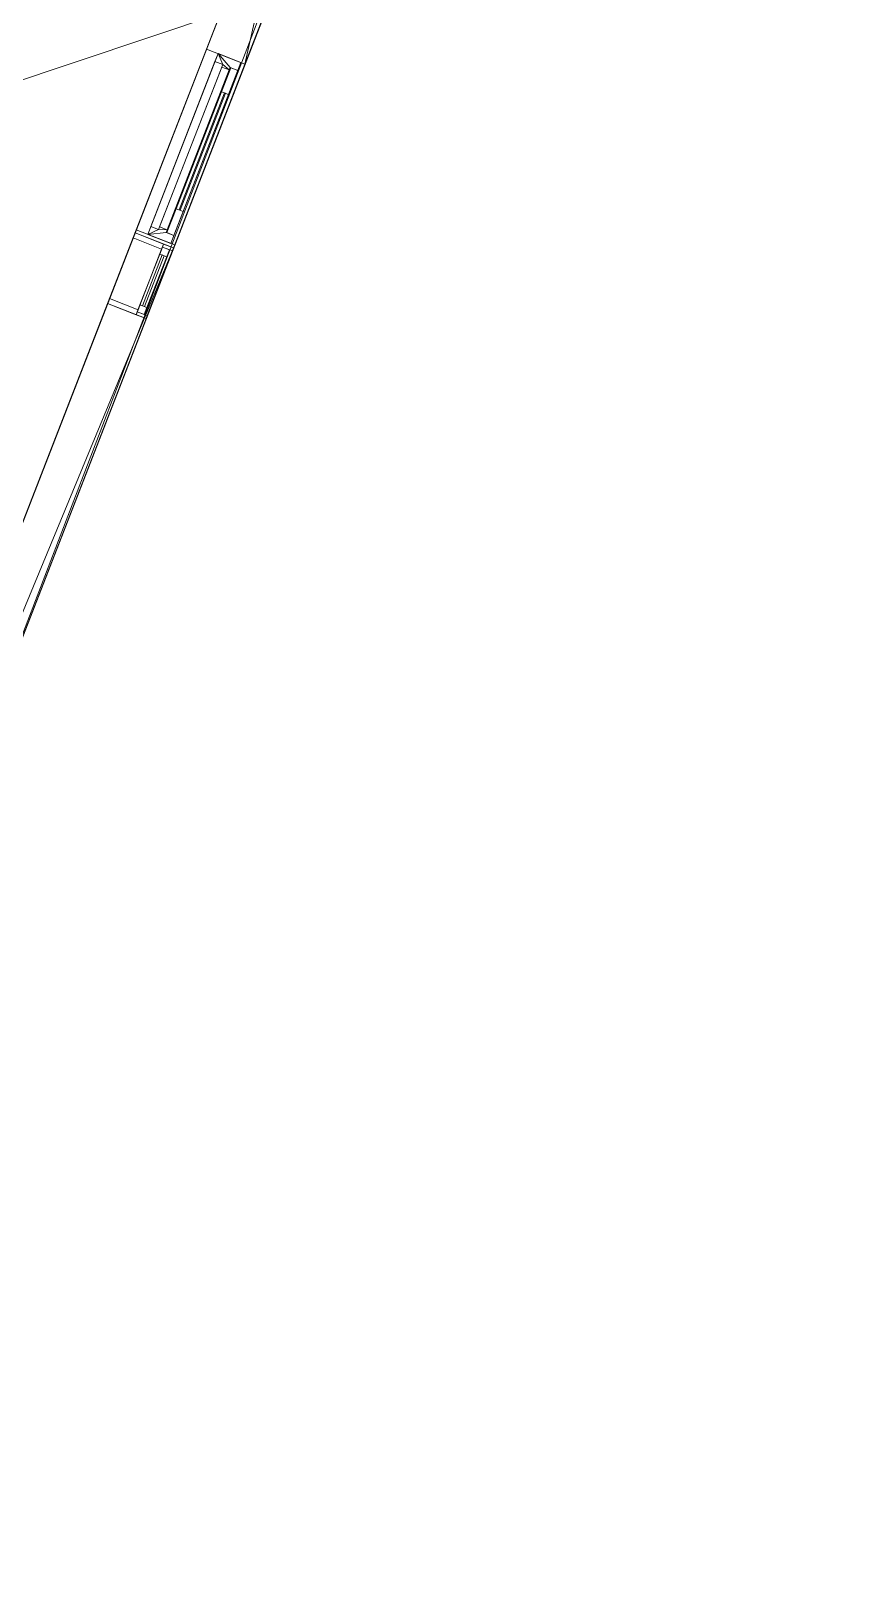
# Model space of a CAD drawing. Header units: metres. Extents: x 0.3 to 20.9, y 6.6 to 33.2.
# Drawn here: x 15.99 to 20.86, y 6.66 to 15.93 of the extents above; entities that cross this region are included whole.
import ezdxf

# ---------------------------------------------------------------- set-up
doc = ezdxf.new("R2010")
doc.units = ezdxf.units.M
for name, color, linetype, lineweight in [('A-CLNG', 13, 'Continuous', 13), ('A-DOOR', 31, 'Continuous', 13), ('A-DOOR-FRAM', 31, 'Continuous', 9), ('A-DOOR-GLAZ', 31, 'Continuous', 9), ('A-FLOR', 192, 'Continuous', 13), ('A-GLAZ', 151, 'Continuous', 13), ('A-ROOF-OTLN', 132, 'Continuous', 9), ('A-WALL', 113, 'Continuous', 13)]:
    doc.layers.add(name, color=color, linetype=linetype, lineweight=lineweight)

# ---------------------------------------------------------------- blocks, each defined once
blk = doc.blocks.new('Door-Passage-Single-One_Lite - 2100mm_1050mm-375119-3D View 1')
at = {"layer": 'A-DOOR-GLAZ', "lineweight": 50}
for p, q in [((-0.3726, -0.0812, 1.9476), (-0.3726, -0.0812, 1.1112)), ((0.3726, -0.0812, 1.9476), (0.3726, -0.0812, 1.1112))]:
    blk.add_line(p, q, dxfattribs=at)
at = {"layer": 'A-DOOR', "lineweight": 9}
mesh = blk.add_polyface(dxfattribs=at)
corners = [(-0.525, -0.059, 2.1), (0.525, -0.059, 2.1), (0.525, -0.059), (-0.525, -0.059), (-0.3726, -0.059, 1.9476), (-0.3726, -0.059, 1.1112), (0.3726, -0.059, 1.1112), (0.3726, -0.059, 1.9476)]
mesh.append_faces([[corners[k] for k in face] for face in [(0, 4, 5, 3)]], dxfattribs={"vtx0": -1, "vtx2": -1})
mesh.append_faces([[corners[k] for k in face] for face in [(7, 4, 0, 1), (6, 7, 1, 2), (2, 3, 5, 6)]], dxfattribs={"vtx1": -1, "vtx3": -1})
mesh = blk.add_polyface(dxfattribs=at)
corners = [(-0.525, -0.1034), (-0.525, -0.1034, 2.1), (-0.525, -0.059, 2.1), (-0.525, -0.059)]
mesh.append_faces([[corners[k] for k in face] for face in [(0, 1, 2, 3)]])
mesh = blk.add_polyface(dxfattribs=at)
corners = [(0.525, -0.1034), (-0.525, -0.1034), (-0.525, -0.059), (0.525, -0.059)]
mesh.append_faces([[corners[k] for k in face] for face in [(0, 1, 2, 3)]])
mesh = blk.add_polyface(dxfattribs=at)
corners = [(-0.525, -0.1034, 2.1), (0.525, -0.1034, 2.1), (0.525, -0.059, 2.1), (-0.525, -0.059, 2.1)]
mesh.append_faces([[corners[k] for k in face] for face in [(0, 1, 2, 3)]])
mesh = blk.add_polyface(dxfattribs=at)
corners = [(0.3726, -0.1034, 1.9476), (-0.3726, -0.1034, 1.9476), (-0.3726, -0.059, 1.9476), (0.3726, -0.059, 1.9476)]
mesh.append_faces([[corners[k] for k in face] for face in [(0, 1, 2, 3)]])
mesh = blk.add_polyface(dxfattribs=at)
corners = [(-0.3726, -0.1034, 1.1112), (0.3726, -0.1034, 1.1112), (0.3726, -0.059, 1.1112), (-0.3726, -0.059, 1.1112)]
mesh.append_faces([[corners[k] for k in face] for face in [(0, 1, 2, 3)]])
mesh = blk.add_polyface(dxfattribs=at)
corners = [(-0.3726, -0.1034, 1.9476), (-0.3726, -0.1034, 1.1112), (-0.3726, -0.059, 1.1112), (-0.3726, -0.059, 1.9476)]
mesh.append_faces([[corners[k] for k in face] for face in [(0, 1, 2, 3)]])
mesh = blk.add_polyface(dxfattribs=at)
corners = [(0.3726, -0.1034, 1.1112), (0.3726, -0.1034, 1.9476), (0.3726, -0.059, 1.9476), (0.3726, -0.059, 1.1112)]
mesh.append_faces([[corners[k] for k in face] for face in [(0, 1, 2, 3)]])
mesh = blk.add_polyface(dxfattribs=at)
corners = [(0.525, -0.1034, 2.1), (0.525, -0.1034), (0.525, -0.059), (0.525, -0.059, 2.1)]
mesh.append_faces([[corners[k] for k in face] for face in [(0, 1, 2, 3)]])
mesh = blk.add_polyface(dxfattribs=at)
corners = [(-0.525, -0.1034, 2.1), (-0.525, -0.1034), (0.525, -0.1034), (0.525, -0.1034, 2.1), (-0.3726, -0.1034, 1.9476), (0.3726, -0.1034, 1.9476), (0.3726, -0.1034, 1.1112), (-0.3726, -0.1034, 1.1112)]
mesh.append_faces([[corners[k] for k in face] for face in [(7, 1, 2, 6), (6, 2, 3, 5), (0, 4, 5, 3)]], dxfattribs={"vtx0": -1, "vtx2": -1})
mesh.append_faces([[corners[k] for k in face] for face in [(0, 1, 7, 4)]], dxfattribs={"vtx1": -1, "vtx3": -1})
at = {"layer": 'A-DOOR-FRAM'}
mesh = blk.add_polyface(dxfattribs=at)
corners = [(0.525, 0.0426), (0.525, 0.0426, 2.1), (-0.525, 0.0426, 2.1), (-0.525, 0.0426), (-0.5758, 0.0426), (-0.5758, 0.0426, 2.2016), (0.5758, 0.0426, 2.2016), (0.5758, 0.0426)]
mesh.append_faces([[corners[k] for k in face] for face in [(6, 1, 2, 5)]], dxfattribs={"vtx0": -1, "vtx2": -1})
mesh.append_faces([[corners[k] for k in face] for face in [(7, 0, 1, 6)]], dxfattribs={"vtx2": -1})
mesh.append_faces([[corners[k] for k in face] for face in [(2, 3, 4, 5)]], dxfattribs={"vtx3": -1})
mesh = blk.add_polyface(dxfattribs=at)
corners = [(-0.5758, -0.1034), (-0.5758, 0.0426), (-0.525, 0.0426), (-0.525, -0.0066), (-0.5091, -0.0066), (-0.5091, -0.0542), (-0.525, -0.0542), (-0.525, -0.1034)]
mesh.append_faces([[corners[k] for k in face] for face in [(5, 3, 4)]], dxfattribs={"vtx0": -1})
mesh.append_faces([[corners[k] for k in face] for face in [(3, 5, 6, 1)]], dxfattribs={"vtx0": -1, "vtx2": -1, "vtx3": -1})
mesh.append_faces([[corners[k] for k in face] for face in [(0, 1, 6, 7), (2, 3, 1)]], dxfattribs={"vtx1": -1})
mesh = blk.add_polyface(dxfattribs=at)
corners = [(-0.5758, 0.0426, 2.2016), (-0.5758, 0.0426), (-0.5758, -0.1034), (-0.5758, -0.1034, 2.2016)]
mesh.append_faces([[corners[k] for k in face] for face in [(0, 1, 2, 3)]])
mesh = blk.add_polyface(dxfattribs=at)
corners = [(-0.5758, 0.0426, 2.2016), (-0.5758, -0.1034, 2.2016), (0.5758, -0.1034, 2.2016), (0.5758, 0.0426, 2.2016)]
mesh.append_faces([[corners[k] for k in face] for face in [(0, 1, 2, 3)]])
mesh = blk.add_polyface(dxfattribs=at)
corners = [(0.525, -0.0066, 2.1), (-0.525, -0.0066, 2.1), (-0.525, 0.0426, 2.1), (0.525, 0.0426, 2.1)]
mesh.append_faces([[corners[k] for k in face] for face in [(0, 1, 2, 3)]])
mesh = blk.add_polyface(dxfattribs=at)
corners = [(-0.525, -0.0066, 2.1), (-0.525, -0.0066), (-0.525, 0.0426), (-0.525, 0.0426, 2.1)]
mesh.append_faces([[corners[k] for k in face] for face in [(0, 1, 2, 3)]])
mesh = blk.add_polyface(dxfattribs=at)
corners = [(0.525, -0.0542), (0.5091, -0.0542), (0.5091, -0.0066), (0.525, -0.0066), (0.525, 0.0426), (0.5758, 0.0426), (0.5758, -0.1034), (0.525, -0.1034)]
mesh.append_faces([[corners[k] for k in face] for face in [(0, 5, 6, 7), (5, 3, 4)]], dxfattribs={"vtx0": -1})
mesh.append_faces([[corners[k] for k in face] for face in [(2, 3, 1)]], dxfattribs={"vtx1": -1})
mesh.append_faces([[corners[k] for k in face] for face in [(0, 1, 3, 5)]], dxfattribs={"vtx1": -1, "vtx2": -1, "vtx3": -1})
mesh = blk.add_polyface(dxfattribs=at)
corners = [(0.525, -0.0066, 2.1), (0.525, 0.0426, 2.1), (0.525, 0.0426), (0.525, -0.0066)]
mesh.append_faces([[corners[k] for k in face] for face in [(0, 1, 2, 3)]])
mesh = blk.add_polyface(dxfattribs=at)
corners = [(0.5758, 0.0426, 2.2016), (0.5758, -0.1034, 2.2016), (0.5758, -0.1034), (0.5758, 0.0426)]
mesh.append_faces([[corners[k] for k in face] for face in [(0, 1, 2, 3)]])
mesh = blk.add_polyface(dxfattribs=at)
corners = [(0.5091, -0.0066), (0.5091, -0.0066, 2.0841), (-0.5091, -0.0066, 2.0841), (-0.5091, -0.0066), (-0.525, -0.0066), (-0.525, -0.0066, 2.1), (0.525, -0.0066, 2.1), (0.525, -0.0066)]
mesh.append_faces([[corners[k] for k in face] for face in [(6, 1, 2, 5)]], dxfattribs={"vtx0": -1, "vtx2": -1})
mesh.append_faces([[corners[k] for k in face] for face in [(7, 0, 1, 6)]], dxfattribs={"vtx2": -1})
mesh.append_faces([[corners[k] for k in face] for face in [(2, 3, 4, 5)]], dxfattribs={"vtx3": -1})
mesh = blk.add_polyface(dxfattribs=at)
corners = [(0.525, -0.0542), (0.525, -0.0542, 2.1), (-0.525, -0.0542, 2.1), (-0.525, -0.0542), (-0.5091, -0.0542), (-0.5091, -0.0542, 2.0841), (0.5091, -0.0542, 2.0841), (0.5091, -0.0542)]
mesh.append_faces([[corners[k] for k in face] for face in [(2, 5, 6, 1)]], dxfattribs={"vtx0": -1, "vtx2": -1})
mesh.append_faces([[corners[k] for k in face] for face in [(3, 4, 5, 2)]], dxfattribs={"vtx2": -1})
mesh.append_faces([[corners[k] for k in face] for face in [(6, 7, 0, 1)]], dxfattribs={"vtx3": -1})
mesh = blk.add_polyface(dxfattribs=at)
corners = [(-0.525, -0.1034, 2.1), (-0.525, -0.0542, 2.1), (0.525, -0.0542, 2.1), (0.525, -0.1034, 2.1)]
mesh.append_faces([[corners[k] for k in face] for face in [(0, 1, 2, 3)]])
mesh = blk.add_polyface(dxfattribs=at)
corners = [(-0.525, -0.0542), (-0.525, -0.0542, 2.1), (-0.525, -0.1034, 2.1), (-0.525, -0.1034)]
mesh.append_faces([[corners[k] for k in face] for face in [(0, 1, 2, 3)]])
mesh = blk.add_polyface(dxfattribs=at)
corners = [(0.5091, -0.0542, 2.0841), (-0.5091, -0.0542, 2.0841), (-0.5091, -0.0066, 2.0841), (0.5091, -0.0066, 2.0841)]
mesh.append_faces([[corners[k] for k in face] for face in [(0, 1, 2, 3)]])
mesh = blk.add_polyface(dxfattribs=at)
corners = [(-0.5091, -0.0542, 2.0841), (-0.5091, -0.0542), (-0.5091, -0.0066), (-0.5091, -0.0066, 2.0841)]
mesh.append_faces([[corners[k] for k in face] for face in [(0, 1, 2, 3)]])
mesh = blk.add_polyface(dxfattribs=at)
corners = [(0.5091, -0.0542, 2.0841), (0.5091, -0.0066, 2.0841), (0.5091, -0.0066), (0.5091, -0.0542)]
mesh.append_faces([[corners[k] for k in face] for face in [(0, 1, 2, 3)]])
mesh = blk.add_polyface(dxfattribs=at)
corners = [(0.525, -0.1034, 2.1), (0.525, -0.0542, 2.1), (0.525, -0.0542), (0.525, -0.1034)]
mesh.append_faces([[corners[k] for k in face] for face in [(0, 1, 2, 3)]])
mesh = blk.add_polyface(dxfattribs=at)
corners = [(0.5758, -0.1034), (0.5758, -0.1034, 2.2016), (-0.5758, -0.1034, 2.2016), (-0.5758, -0.1034), (-0.525, -0.1034), (-0.525, -0.1034, 2.1), (0.525, -0.1034, 2.1), (0.525, -0.1034)]
mesh.append_faces([[corners[k] for k in face] for face in [(2, 5, 6, 1)]], dxfattribs={"vtx0": -1, "vtx2": -1})
mesh.append_faces([[corners[k] for k in face] for face in [(3, 4, 5, 2)]], dxfattribs={"vtx2": -1})
mesh.append_faces([[corners[k] for k in face] for face in [(6, 7, 0, 1)]], dxfattribs={"vtx3": -1})
at = {"layer": 'A-DOOR-GLAZ', "transparency": 33554496}
mesh = blk.add_polyface(dxfattribs=at)
corners = [(0.3726, -0.078, 1.9476), (0.3726, -0.078, 1.1112), (-0.3726, -0.078, 1.1112), (-0.3726, -0.078, 1.9476)]
mesh.append_faces([[corners[k] for k in face] for face in [(0, 1, 2, 3)]])
mesh = blk.add_polyface(dxfattribs=at)
corners = [(-0.3726, -0.0844, 1.1112), (-0.3726, -0.0844, 1.9476), (-0.3726, -0.078, 1.9476), (-0.3726, -0.078, 1.1112)]
mesh.append_faces([[corners[k] for k in face] for face in [(0, 1, 2, 3)]])
mesh = blk.add_polyface(dxfattribs=at)
corners = [(0.3726, -0.0844, 1.1112), (-0.3726, -0.0844, 1.1112), (-0.3726, -0.078, 1.1112), (0.3726, -0.078, 1.1112)]
mesh.append_faces([[corners[k] for k in face] for face in [(0, 1, 2, 3)]])
mesh = blk.add_polyface(dxfattribs=at)
corners = [(-0.3726, -0.0844, 1.9476), (0.3726, -0.0844, 1.9476), (0.3726, -0.078, 1.9476), (-0.3726, -0.078, 1.9476)]
mesh.append_faces([[corners[k] for k in face] for face in [(0, 1, 2, 3)]])
mesh = blk.add_polyface(dxfattribs=at)
corners = [(-0.3726, -0.0844, 1.1112), (0.3726, -0.0844, 1.1112), (0.3726, -0.0844, 1.9476), (-0.3726, -0.0844, 1.9476)]
mesh.append_faces([[corners[k] for k in face] for face in [(0, 1, 2, 3)]])
mesh = blk.add_polyface(dxfattribs=at)
corners = [(0.3726, -0.0844, 1.9476), (0.3726, -0.0844, 1.1112), (0.3726, -0.078, 1.1112), (0.3726, -0.078, 1.9476)]
mesh.append_faces([[corners[k] for k in face] for face in [(0, 1, 2, 3)]])
blk = doc.blocks.new('Fixed - 1500mm_450mm-375155-3D View 1')
at = {"layer": 'A-GLAZ', "lineweight": 9}
mesh = blk.add_polyface(dxfattribs=at)
corners = [(0.1869, 0.1225, 2.4144), (0.1869, 0.1225, 0.9144), (-0.2631, 0.1225, 0.9144), (-0.2631, 0.1225, 2.4144), (0.1679, 0.1225, 2.3954), (-0.2441, 0.1225, 2.3954), (-0.2441, 0.1225, 0.9335), (0.1679, 0.1225, 0.9335)]
mesh.append_faces([[corners[k] for k in face] for face in [(3, 5, 6, 2), (2, 6, 7, 1)]], dxfattribs={"vtx0": -1, "vtx2": -1})
mesh.append_faces([[corners[k] for k in face] for face in [(4, 5, 3, 0), (7, 4, 0, 1)]], dxfattribs={"vtx1": -1, "vtx3": -1})
mesh = blk.add_polyface(dxfattribs=at)
corners = [(0.1869, 0.059, 2.4144), (0.1869, 0.1225, 2.4144), (-0.2631, 0.1225, 2.4144), (-0.2631, 0.059, 2.4144)]
mesh.append_faces([[corners[k] for k in face] for face in [(0, 1, 2, 3)]])
mesh = blk.add_polyface(dxfattribs=at)
corners = [(-0.2631, 0.059, 2.4144), (-0.2631, 0.1225, 2.4144), (-0.2631, 0.1225, 0.9144), (-0.2631, 0.059, 0.9144)]
mesh.append_faces([[corners[k] for k in face] for face in [(0, 1, 2, 3)]])
mesh = blk.add_polyface(dxfattribs=at)
corners = [(-0.2631, 0.059, 0.9144), (-0.2631, 0.1225, 0.9144), (0.1869, 0.1225, 0.9144), (0.1869, 0.059, 0.9144)]
mesh.append_faces([[corners[k] for k in face] for face in [(0, 1, 2, 3)]])
mesh = blk.add_polyface(dxfattribs=at)
corners = [(0.1679, 0.059, 0.9335), (0.1679, 0.1225, 0.9335), (-0.2441, 0.1225, 0.9335), (-0.2441, 0.059, 0.9335)]
mesh.append_faces([[corners[k] for k in face] for face in [(0, 1, 2, 3)]])
mesh = blk.add_polyface(dxfattribs=at)
corners = [(-0.2441, 0.059, 0.9335), (-0.2441, 0.1225, 0.9335), (-0.2441, 0.1225, 2.3954), (-0.2441, 0.059, 2.3954)]
mesh.append_faces([[corners[k] for k in face] for face in [(0, 1, 2, 3)]])
mesh = blk.add_polyface(dxfattribs=at)
corners = [(-0.2441, 0.059, 2.3954), (-0.2441, 0.1225, 2.3954), (0.1679, 0.1225, 2.3954), (0.1679, 0.059, 2.3954)]
mesh.append_faces([[corners[k] for k in face] for face in [(0, 1, 2, 3)]])
mesh = blk.add_polyface(dxfattribs=at)
corners = [(-0.2441, 0.1034, 2.3954), (0.1679, 0.1034, 2.3954), (0.1679, 0.1034, 0.9335), (-0.2441, 0.1034, 0.9335), (-0.1996, 0.1034, 2.3509), (-0.1996, 0.1034, 0.9779), (0.1234, 0.1034, 0.9779), (0.1234, 0.1034, 2.3509)]
mesh.append_faces([[corners[k] for k in face] for face in [(3, 5, 6, 2), (7, 1, 2, 6)]], dxfattribs={"vtx0": -1, "vtx2": -1})
mesh.append_faces([[corners[k] for k in face] for face in [(3, 0, 4, 5), (7, 4, 0, 1)]], dxfattribs={"vtx1": -1, "vtx3": -1})
mesh = blk.add_polyface(dxfattribs=at)
corners = [(-0.2441, 0.1034, 2.3954), (-0.2441, 0.059, 2.3954), (0.1679, 0.059, 2.3954), (0.1679, 0.1034, 2.3954)]
mesh.append_faces([[corners[k] for k in face] for face in [(0, 1, 2, 3)]])
mesh = blk.add_polyface(dxfattribs=at)
corners = [(0.1679, 0.1034, 0.9335), (0.1679, 0.059, 0.9335), (-0.2441, 0.059, 0.9335), (-0.2441, 0.1034, 0.9335)]
mesh.append_faces([[corners[k] for k in face] for face in [(0, 1, 2, 3)]])
mesh = blk.add_polyface(dxfattribs=at)
corners = [(-0.2441, 0.1034, 0.9335), (-0.2441, 0.059, 0.9335), (-0.2441, 0.059, 2.3954), (-0.2441, 0.1034, 2.3954)]
mesh.append_faces([[corners[k] for k in face] for face in [(0, 1, 2, 3)]])
mesh = blk.add_polyface(dxfattribs=at)
corners = [(-0.1996, 0.1034, 2.3509), (-0.1996, 0.059, 2.3509), (-0.1996, 0.059, 0.9779), (-0.1996, 0.1034, 0.9779)]
mesh.append_faces([[corners[k] for k in face] for face in [(0, 1, 2, 3)]])
mesh = blk.add_polyface(dxfattribs=at)
corners = [(-0.1996, 0.1034, 0.9779), (-0.1996, 0.059, 0.9779), (0.1234, 0.059, 0.9779), (0.1234, 0.1034, 0.9779)]
mesh.append_faces([[corners[k] for k in face] for face in [(0, 1, 2, 3)]])
mesh = blk.add_polyface(dxfattribs=at)
corners = [(0.1234, 0.1034, 2.3509), (0.1234, 0.059, 2.3509), (-0.1996, 0.059, 2.3509), (-0.1996, 0.1034, 2.3509)]
mesh.append_faces([[corners[k] for k in face] for face in [(0, 1, 2, 3)]])
mesh = blk.add_polyface(dxfattribs=at)
corners = [(0.1234, 0.1034, 0.9779), (0.1234, 0.059, 0.9779), (0.1234, 0.059, 2.3509), (0.1234, 0.1034, 2.3509)]
mesh.append_faces([[corners[k] for k in face] for face in [(0, 1, 2, 3)]])
mesh = blk.add_polyface(dxfattribs=at)
corners = [(0.1679, 0.059, 2.3954), (0.1679, 0.1225, 2.3954), (0.1679, 0.1225, 0.9335), (0.1679, 0.059, 0.9335)]
mesh.append_faces([[corners[k] for k in face] for face in [(0, 1, 2, 3)]])
mesh = blk.add_polyface(dxfattribs=at)
corners = [(0.1679, 0.1034, 2.3954), (0.1679, 0.059, 2.3954), (0.1679, 0.059, 0.9335), (0.1679, 0.1034, 0.9335)]
mesh.append_faces([[corners[k] for k in face] for face in [(0, 1, 2, 3)]])
mesh = blk.add_polyface(dxfattribs=at)
corners = [(0.1869, 0.059, 0.9144), (0.1869, 0.1225, 0.9144), (0.1869, 0.1225, 2.4144), (0.1869, 0.059, 2.4144)]
mesh.append_faces([[corners[k] for k in face] for face in [(0, 1, 2, 3)]])
mesh = blk.add_polyface(dxfattribs=at)
corners = [(-0.2631, 0.059, 2.4144), (0.1869, 0.059, 2.4144), (0.1869, 0.059, 0.9144), (-0.2631, 0.059, 0.9144), (-0.2313, 0.059, 2.3827), (-0.2313, 0.059, 0.9462), (0.1551, 0.059, 0.9462), (0.1551, 0.059, 2.3827)]
mesh.append_faces([[corners[k] for k in face] for face in [(3, 5, 6, 2), (7, 1, 2, 6)]], dxfattribs={"vtx0": -1, "vtx2": -1})
mesh.append_faces([[corners[k] for k in face] for face in [(3, 0, 4, 5), (7, 4, 0, 1)]], dxfattribs={"vtx1": -1, "vtx3": -1})
mesh = blk.add_polyface(dxfattribs=at)
corners = [(-0.2631, 0.059, 2.4144), (-0.2631, -0.1225, 2.4144), (0.1869, -0.1225, 2.4144), (0.1869, 0.059, 2.4144)]
mesh.append_faces([[corners[k] for k in face] for face in [(0, 1, 2, 3)]])
mesh = blk.add_polyface(dxfattribs=at)
corners = [(0.1869, 0.059, 0.9144), (0.1869, -0.1225, 0.9144), (-0.2631, -0.1225, 0.9144), (-0.2631, 0.059, 0.9144)]
mesh.append_faces([[corners[k] for k in face] for face in [(0, 1, 2, 3)]])
mesh = blk.add_polyface(dxfattribs=at)
corners = [(-0.2631, 0.059, 0.9144), (-0.2631, -0.1225, 0.9144), (-0.2631, -0.1225, 2.4144), (-0.2631, 0.059, 2.4144)]
mesh.append_faces([[corners[k] for k in face] for face in [(0, 1, 2, 3)]])
mesh = blk.add_polyface(dxfattribs=at)
corners = [(0.1869, 0.059, 2.4144), (-0.2631, 0.059, 2.4144), (-0.2631, 0.059, 0.9144), (0.1869, 0.059, 0.9144), (0.1679, 0.059, 2.3954), (0.1679, 0.059, 0.9335), (-0.2441, 0.059, 0.9335), (-0.2441, 0.059, 2.3954)]
mesh.append_faces([[corners[k] for k in face] for face in [(0, 4, 5, 3), (3, 5, 6, 2)]], dxfattribs={"vtx0": -1, "vtx2": -1})
mesh.append_faces([[corners[k] for k in face] for face in [(7, 4, 0, 1), (6, 7, 1, 2)]], dxfattribs={"vtx1": -1, "vtx3": -1})
mesh = blk.add_polyface(dxfattribs=at)
corners = [(-0.2441, 0.059, 2.3954), (-0.2441, 0.059, 0.9335), (0.1679, 0.059, 0.9335), (0.1679, 0.059, 2.3954), (-0.1996, 0.059, 2.3509), (0.1234, 0.059, 2.3509), (0.1234, 0.059, 0.9779), (-0.1996, 0.059, 0.9779)]
mesh.append_faces([[corners[k] for k in face] for face in [(2, 6, 7, 1), (4, 0, 1, 7)]], dxfattribs={"vtx0": -1, "vtx2": -1})
mesh.append_faces([[corners[k] for k in face] for face in [(2, 3, 5, 6), (4, 5, 3, 0)]], dxfattribs={"vtx1": -1, "vtx3": -1})
mesh = blk.add_polyface(dxfattribs=at)
corners = [(-0.2313, 0.059, 2.3827), (-0.2313, -0.1225, 2.3827), (-0.2313, -0.1225, 0.9462), (-0.2313, 0.059, 0.9462)]
mesh.append_faces([[corners[k] for k in face] for face in [(0, 1, 2, 3)]])
mesh = blk.add_polyface(dxfattribs=at)
corners = [(-0.2313, 0.059, 0.9462), (-0.2313, -0.1225, 0.9462), (0.1551, -0.1225, 0.9462), (0.1551, 0.059, 0.9462)]
mesh.append_faces([[corners[k] for k in face] for face in [(0, 1, 2, 3)]])
mesh = blk.add_polyface(dxfattribs=at)
corners = [(0.1551, 0.059, 2.3827), (0.1551, -0.1225, 2.3827), (-0.2313, -0.1225, 2.3827), (-0.2313, 0.059, 2.3827)]
mesh.append_faces([[corners[k] for k in face] for face in [(0, 1, 2, 3)]])
at = {"layer": 'A-GLAZ', "lineweight": 9, "transparency": 33554496}
mesh = blk.add_polyface(dxfattribs=at)
corners = [(0.1234, 0.0876, 0.9779), (-0.1996, 0.0876, 0.9779), (-0.1996, 0.0876, 2.3509), (0.1234, 0.0876, 2.3509)]
mesh.append_faces([[corners[k] for k in face] for face in [(0, 1, 2, 3)]])
mesh = blk.add_polyface(dxfattribs=at)
corners = [(0.1234, 0.0749, 2.3509), (0.1234, 0.0876, 2.3509), (-0.1996, 0.0876, 2.3509), (-0.1996, 0.0749, 2.3509)]
mesh.append_faces([[corners[k] for k in face] for face in [(0, 1, 2, 3)]])
mesh = blk.add_polyface(dxfattribs=at)
corners = [(-0.1996, 0.0749, 2.3509), (-0.1996, 0.0876, 2.3509), (-0.1996, 0.0876, 0.9779), (-0.1996, 0.0749, 0.9779)]
mesh.append_faces([[corners[k] for k in face] for face in [(0, 1, 2, 3)]])
mesh = blk.add_polyface(dxfattribs=at)
corners = [(-0.1996, 0.0749, 0.9779), (-0.1996, 0.0876, 0.9779), (0.1234, 0.0876, 0.9779), (0.1234, 0.0749, 0.9779)]
mesh.append_faces([[corners[k] for k in face] for face in [(0, 1, 2, 3)]])
mesh = blk.add_polyface(dxfattribs=at)
corners = [(-0.1996, 0.0749, 2.3509), (-0.1996, 0.0749, 0.9779), (0.1234, 0.0749, 0.9779), (0.1234, 0.0749, 2.3509)]
mesh.append_faces([[corners[k] for k in face] for face in [(0, 1, 2, 3)]])
mesh = blk.add_polyface(dxfattribs=at)
corners = [(0.1234, 0.0749, 0.9779), (0.1234, 0.0876, 0.9779), (0.1234, 0.0876, 2.3509), (0.1234, 0.0749, 2.3509)]
mesh.append_faces([[corners[k] for k in face] for face in [(0, 1, 2, 3)]])
at = {"layer": 'A-GLAZ', "lineweight": 9}
mesh = blk.add_polyface(dxfattribs=at)
corners = [(0.1551, 0.059, 0.9462), (0.1551, -0.1225, 0.9462), (0.1551, -0.1225, 2.3827), (0.1551, 0.059, 2.3827)]
mesh.append_faces([[corners[k] for k in face] for face in [(0, 1, 2, 3)]])
mesh = blk.add_polyface(dxfattribs=at)
corners = [(0.1869, 0.059, 2.4144), (0.1869, -0.1225, 2.4144), (0.1869, -0.1225, 0.9144), (0.1869, 0.059, 0.9144)]
mesh.append_faces([[corners[k] for k in face] for face in [(0, 1, 2, 3)]])
mesh = blk.add_polyface(dxfattribs=at)
corners = [(-0.2631, -0.1225, 2.4144), (-0.2631, -0.1225, 0.9144), (0.1869, -0.1225, 0.9144), (0.1869, -0.1225, 2.4144), (-0.2313, -0.1225, 2.3827), (0.1551, -0.1225, 2.3827), (0.1551, -0.1225, 0.9462), (-0.2313, -0.1225, 0.9462)]
mesh.append_faces([[corners[k] for k in face] for face in [(2, 6, 7, 1), (4, 0, 1, 7)]], dxfattribs={"vtx0": -1, "vtx2": -1})
mesh.append_faces([[corners[k] for k in face] for face in [(2, 3, 5, 6), (4, 5, 3, 0)]], dxfattribs={"vtx1": -1, "vtx3": -1})

msp = doc.modelspace()

# ---------------------------------------------------------------- block references
at = {"layer": 'A-DOOR', "lineweight": 18, "rotation": 68.76949729511344}
msp.add_blockref('Door-Passage-Single-One_Lite - 2100mm_1050mm-375119-3D View 1', (16.9255, 15.2474, -1.1347), dxfattribs=at)
at = {"layer": 'A-GLAZ', "lineweight": 18, "rotation": 248.7694972951134}
msp.add_blockref('Fixed - 1500mm_450mm-375155-3D View 1', (16.6207, 14.4453, -1.3491), dxfattribs=at)

# ---------------------------------------------------------------- meshes
at = {"layer": 'A-CLNG', "lineweight": 18}
mesh = msp.add_polyface(dxfattribs=at)
corners = [(10.6001, 16.6646, 1.5224), (14.5371, 15.1761, 1.5224), (13.4766, 12.4292, 1.5224), (15.4153, 11.6808, 1.5224), (17.1082, 16.0384, 1.5224), (12.3677, 17.8307, 1.5224), (14.3126, 22.9748, 1.5224), (13.1546, 23.4131, 1.5224)]
mesh.append_faces([[corners[k] for k in face] for face in [(5, 0, 1, 4)]], dxfattribs={"vtx0": -1, "vtx2": -1})
mesh.append_faces([[corners[k] for k in face] for face in [(7, 0, 5, 6)]], dxfattribs={"vtx1": -1})
mesh.append_faces([[corners[k] for k in face] for face in [(1, 2, 3, 4)]], dxfattribs={"vtx3": -1})
mesh = msp.add_polyface(dxfattribs=at)
corners = [(10.6001, 16.6646, 1.4653), (13.1546, 23.4131, 1.4653), (14.3126, 22.9748, 1.4653), (12.3677, 17.8307, 1.4653), (17.1082, 16.0384, 1.4653), (15.4153, 11.6808, 1.4653), (13.4766, 12.4292, 1.4653), (14.5371, 15.1761, 1.4653)]
mesh.append_faces([[corners[k] for k in face] for face in [(3, 0, 1, 2)]], dxfattribs={"vtx0": -1})
mesh.append_faces([[corners[k] for k in face] for face in [(3, 4, 7, 0)]], dxfattribs={"vtx1": -1, "vtx3": -1})
mesh.append_faces([[corners[k] for k in face] for face in [(5, 6, 7, 4)]], dxfattribs={"vtx2": -1})
mesh = msp.add_polyface(dxfattribs=at)
corners = [(15.4153, 11.6808, 1.5224), (15.4153, 11.6808, 1.4653), (17.1082, 16.0384, 1.4653), (17.1082, 16.0384, 1.5224)]
mesh.append_faces([[corners[k] for k in face] for face in [(0, 1, 2, 3)]])
at = {"layer": 'A-FLOR', "lineweight": 18}
mesh = msp.add_polyface(dxfattribs=at)
corners = [(15.6128, 30.241, -1.2347), (14.5709, 27.5213, -1.2347), (20.8379, 25.1519, -1.2347), (13.7516, 6.6634, -1.2347), (0.4913, 11.7433, -1.2347), (8.5537, 32.9813, -1.2347)]
mesh.append_faces([[corners[k] for k in face] for face in [(3, 4, 1, 2)]], dxfattribs={"vtx1": -1})
mesh.append_faces([[corners[k] for k in face] for face in [(5, 0, 1, 4)]], dxfattribs={"vtx2": -1})
mesh = msp.add_polyface(dxfattribs=at)
corners = [(15.6128, 30.241, -1.1347), (8.5537, 32.9813, -1.1347), (0.4913, 11.7433, -1.1347), (13.7516, 6.6634, -1.1347), (20.8379, 25.1519, -1.1347), (14.5709, 27.5213, -1.1347)]
mesh.append_faces([[corners[k] for k in face] for face in [(5, 2, 3, 4)]], dxfattribs={"vtx0": -1})
mesh.append_faces([[corners[k] for k in face] for face in [(1, 2, 5, 0)]], dxfattribs={"vtx1": -1})
mesh = msp.add_polyface(dxfattribs=at)
corners = [(20.8379, 25.1519, -1.2347), (20.8379, 25.1519, -1.1347), (13.7516, 6.6634, -1.1347), (13.7516, 6.6634, -1.2347)]
mesh.append_faces([[corners[k] for k in face] for face in [(0, 1, 2, 3)]])
at = {"layer": 'A-ROOF-OTLN'}
mesh = msp.add_polyface(dxfattribs=at)
corners = [(20.8063, 25.1636, 2.2196), (14.316, 27.6174, 2.2196), (14.2223, 27.6528, 2.2196), (7.3129, 9.3773, 2.2196), (7.3054, 9.3576, 2.2196), (7.2315, 9.1621, 2.2196), (7.9078, 8.9029, 2.2196), (13.6244, 6.7118, 2.2196), (13.7231, 6.6739, 2.2196), (14.9595, 9.9014, 2.2196), (14.8761, 9.9338, 2.2196), (14.7549, 9.9809, 2.2196), (20.633, 25.1116, 2.2196), (20.7667, 25.0603, 2.2196)]
mesh.append_faces([[corners[k] for k in face] for face in [(7, 10, 11, 6), (11, 2, 3)]], dxfattribs={"vtx0": -1, "vtx2": -1})
mesh.append_faces([[corners[k] for k in face] for face in [(3, 4, 6, 11)]], dxfattribs={"vtx1": -1, "vtx2": -1, "vtx3": -1})
mesh.append_faces([[corners[k] for k in face] for face in [(1, 2, 11, 12)]], dxfattribs={"vtx1": -1, "vtx3": -1})
mesh.append_faces([[corners[k] for k in face] for face in [(4, 5, 6)]], dxfattribs={"vtx2": -1})
mesh.append_faces([[corners[k] for k in face] for face in [(12, 13, 0, 1), (7, 8, 9, 10)]], dxfattribs={"vtx3": -1})
mesh = msp.add_polyface(dxfattribs=at)
corners = [(14.2223, 27.6528, 2.0696), (14.4054, 27.5836, 2.0696), (14.6419, 27.4942, 2.0696), (20.8063, 25.1636, 2.0696), (20.7667, 25.0603, 2.0696), (20.633, 25.1116, 2.0696), (14.7549, 9.9809, 2.0696), (14.8761, 9.9338, 2.0696), (14.9595, 9.9014, 2.0696), (13.7231, 6.6739, 2.0696), (13.6244, 6.7118, 2.0696), (7.9078, 8.9029, 2.0696), (7.2315, 9.1621, 2.0696), (7.3054, 9.3576, 2.0696), (7.3082, 9.365, 2.0696), (7.3437, 9.4589, 2.0696)]
mesh.append_faces([[corners[k] for k in face] for face in [(15, 6, 11, 14)]], dxfattribs={"vtx0": -1, "vtx1": -1, "vtx2": -1})
mesh.append_faces([[corners[k] for k in face] for face in [(6, 1, 2, 5), (6, 10, 11)]], dxfattribs={"vtx0": -1, "vtx2": -1})
mesh.append_faces([[corners[k] for k in face] for face in [(6, 15, 0, 1)]], dxfattribs={"vtx0": -1, "vtx3": -1})
mesh.append_faces([[corners[k] for k in face] for face in [(7, 8, 10, 6)]], dxfattribs={"vtx1": -1, "vtx2": -1})
mesh.append_faces([[corners[k] for k in face] for face in [(3, 4, 5, 2), (8, 9, 10)]], dxfattribs={"vtx2": -1})
mesh.append_faces([[corners[k] for k in face] for face in [(11, 12, 13, 14)]], dxfattribs={"vtx3": -1})
mesh = msp.add_polyface(dxfattribs=at)
corners = [(20.8063, 25.1636, 2.0696), (20.8063, 25.1636, 2.2196), (20.7667, 25.0603, 2.2196), (20.7667, 25.0603, 2.0696), (13.7231, 6.6739, 2.2196), (13.7231, 6.6739, 2.0696), (14.9595, 9.9014, 2.0696), (14.9595, 9.9014, 2.2196)]
mesh.append_faces([[corners[k] for k in face] for face in [(1, 2, 3, 0), (6, 7, 4, 5)]])
mesh = msp.add_polyface(dxfattribs=at)
corners = [(14.7549, 9.9809, 2.0696), (20.633, 25.1116, 2.0696), (20.633, 25.1116, 2.2196), (14.7549, 9.9809, 2.2196)]
mesh.append_faces([[corners[k] for k in face] for face in [(0, 1, 2, 3)]])
at = {"layer": 'A-WALL', "lineweight": 18}
mesh = msp.add_polyface(dxfattribs=at)
corners = [(14.7549, 9.9809, 2.4996), (20.633, 25.1116, 2.4996), (20.633, 25.1116, 2.2196), (20.633, 25.1116, 2.0696), (20.633, 25.1116, -1.1347), (17.7813, 17.771, -1.1347), (17.6183, 17.3515, -1.1347), (17.0258, 15.8262, -1.1347), (17.0258, 15.8262, 1.0669), (16.6087, 14.7528, 1.0669), (16.6087, 14.7528, -1.1347), (14.7549, 9.9809, -1.1347), (14.7549, 9.9809, 2.0696), (14.7549, 9.9809, 2.2196), (18.4214, 19.4188, -0.2347), (18.4214, 19.4188, 0.9845), (17.8783, 18.0207, 0.9845), (17.8783, 18.0207, -0.2347), (20.1889, 23.9684, -0.2347), (20.1889, 23.9684, 0.9845), (19.6457, 22.5702, 0.9845), (19.6457, 22.5702, -0.2347), (16.4388, 14.3154, 1.0653), (16.4388, 14.3154, -0.4347), (16.6018, 14.7349, -0.4347), (16.6018, 14.7349, 1.0653)]
mesh.append_faces([[corners[k] for k in face] for face in [(14, 5, 17), (23, 11, 22)]], dxfattribs={"vtx0": -1, "vtx1": -1})
mesh.append_faces([[corners[k] for k in face] for face in [(5, 14, 21), (15, 1, 20), (1, 16, 8), (22, 0, 9), (6, 8, 17)]], dxfattribs={"vtx0": -1, "vtx1": -1, "vtx2": -1})
mesh.append_faces([[corners[k] for k in face] for face in [(4, 21, 18), (21, 4, 5), (4, 18, 19, 3), (17, 5, 6), (10, 23, 24), (23, 10, 11), (9, 25, 22), (8, 0, 1)]], dxfattribs={"vtx0": -1, "vtx2": -1})
mesh.append_faces([[corners[k] for k in face] for face in [(7, 8, 6)]], dxfattribs={"vtx1": -1})
mesh.append_faces([[corners[k] for k in face] for face in [(16, 17, 8), (2, 3, 19, 1), (15, 16, 1), (19, 20, 1), (8, 9, 0), (12, 13, 22, 11), (13, 0, 22)]], dxfattribs={"vtx1": -1, "vtx2": -1})
mesh.append_faces([[corners[k] for k in face] for face in [(20, 21, 14, 15), (9, 10, 24, 25)]], dxfattribs={"vtx1": -1, "vtx3": -1})
mesh = msp.add_polyface(dxfattribs=at)
corners = [(20.633, 25.1116, -1.1347), (20.8618, 25.0239, -1.1347), (17.2541, 15.7375, -1.1347), (17.0258, 15.8262, -1.1347), (17.6183, 17.3515, -1.1347), (17.7813, 17.771, -1.1347), (14.9833, 9.8922, -1.1347), (14.8761, 9.9338, -1.1347), (14.7549, 9.9809, -1.1347), (16.6087, 14.7528, -1.1347), (16.8371, 14.6641, -1.1347)]
mesh.append_faces([[corners[k] for k in face] for face in [(4, 2, 3)]], dxfattribs={"vtx0": -1})
mesh.append_faces([[corners[k] for k in face] for face in [(5, 1, 2, 4)]], dxfattribs={"vtx0": -1, "vtx2": -1})
mesh.append_faces([[corners[k] for k in face] for face in [(5, 0, 1), (10, 6, 7)]], dxfattribs={"vtx2": -1})
mesh.append_faces([[corners[k] for k in face] for face in [(7, 8, 9, 10)]], dxfattribs={"vtx3": -1})
mesh = msp.add_polyface(dxfattribs=at)
corners = [(20.8618, 25.0239, 2.4996), (20.633, 25.1116, 2.4996), (14.7549, 9.9809, 2.4996), (14.9833, 9.8922, 2.4996)]
mesh.append_faces([[corners[k] for k in face] for face in [(0, 1, 2, 3)]])
mesh = msp.add_polyface(dxfattribs=at)
corners = [(20.8618, 25.0239, 2.4996), (14.9833, 9.8922, 2.4996), (14.9833, 9.8922, -1.1347), (16.8371, 14.6641, -1.1347), (16.8371, 14.6641, 1.0669), (17.2541, 15.7375, 1.0669), (17.2541, 15.7375, -1.1347), (20.8618, 25.0239, -1.1347), (20.8618, 25.0239, 2.1), (18.6498, 19.3301, 0.9845), (18.6498, 19.3301, -0.2347), (18.1066, 17.9319, -0.2347), (18.1066, 17.9319, 0.9845), (20.4173, 23.8797, 0.9845), (20.4173, 23.8797, -0.2347), (19.8741, 22.4815, -0.2347), (19.8741, 22.4815, 0.9845), (16.6672, 14.2267, -0.4347), (16.6672, 14.2267, 1.0653), (16.8302, 14.6462, 1.0653), (16.8302, 14.6462, -0.4347)]
mesh.append_faces([[corners[k] for k in face] for face in [(19, 4, 18), (1, 5, 0), (11, 6, 10), (15, 7, 14), (14, 7, 13), (13, 0, 16)]], dxfattribs={"vtx0": -1, "vtx1": -1})
mesh.append_faces([[corners[k] for k in face] for face in [(1, 18, 4), (7, 15, 10), (9, 16, 0), (12, 0, 5)]], dxfattribs={"vtx0": -1, "vtx1": -1, "vtx2": -1})
mesh.append_faces([[corners[k] for k in face] for face in [(2, 17, 18, 1), (17, 2, 3), (3, 20, 17), (4, 19, 20, 3), (10, 15, 16, 9)]], dxfattribs={"vtx0": -1, "vtx2": -1})
mesh.append_faces([[corners[k] for k in face] for face in [(4, 5, 1), (6, 7, 10), (12, 9, 0), (8, 0, 13, 7)]], dxfattribs={"vtx1": -1, "vtx2": -1})
mesh.append_faces([[corners[k] for k in face] for face in [(5, 6, 11, 12)]], dxfattribs={"vtx1": -1, "vtx3": -1})
mesh = msp.add_polyface(dxfattribs=at)
corners = [(16.8371, 14.6641, 1.0669), (16.6087, 14.7528, 1.0669), (17.0258, 15.8262, 1.0669), (17.2541, 15.7375, 1.0669)]
mesh.append_faces([[corners[k] for k in face] for face in [(0, 1, 2, 3)]])
mesh = msp.add_polyface(dxfattribs=at)
corners = [(17.2541, 15.7375, 1.0669), (17.0258, 15.8262, 1.0669), (17.0258, 15.8262, -1.1347), (17.2541, 15.7375, -1.1347)]
mesh.append_faces([[corners[k] for k in face] for face in [(0, 1, 2, 3)]])
mesh = msp.add_polyface(dxfattribs=at)
corners = [(16.8371, 14.6641, -1.1347), (16.6087, 14.7528, -1.1347), (16.6087, 14.7528, 1.0669), (16.8371, 14.6641, 1.0669)]
mesh.append_faces([[corners[k] for k in face] for face in [(0, 1, 2, 3)]])
mesh = msp.add_polyface(dxfattribs=at)
corners = [(16.6672, 14.2267, -0.4347), (16.8302, 14.6462, -0.4347), (16.6018, 14.7349, -0.4347), (16.4388, 14.3154, -0.4347)]
mesh.append_faces([[corners[k] for k in face] for face in [(0, 1, 2, 3)]])
mesh = msp.add_polyface(dxfattribs=at)
corners = [(16.4388, 14.3154, 1.0653), (16.6018, 14.7349, 1.0653), (16.8302, 14.6462, 1.0653), (16.6672, 14.2267, 1.0653)]
mesh.append_faces([[corners[k] for k in face] for face in [(0, 1, 2, 3)]])
mesh = msp.add_polyface(dxfattribs=at)
corners = [(16.8302, 14.6462, -0.4347), (16.8302, 14.6462, 1.0653), (16.6018, 14.7349, 1.0653), (16.6018, 14.7349, -0.4347)]
mesh.append_faces([[corners[k] for k in face] for face in [(0, 1, 2, 3)]])
mesh = msp.add_polyface(dxfattribs=at)
corners = [(16.6672, 14.2267, 1.0653), (16.6672, 14.2267, -0.4347), (16.4388, 14.3154, -0.4347), (16.4388, 14.3154, 1.0653)]
mesh.append_faces([[corners[k] for k in face] for face in [(0, 1, 2, 3)]])

doc.saveas('drawing.dxf')
